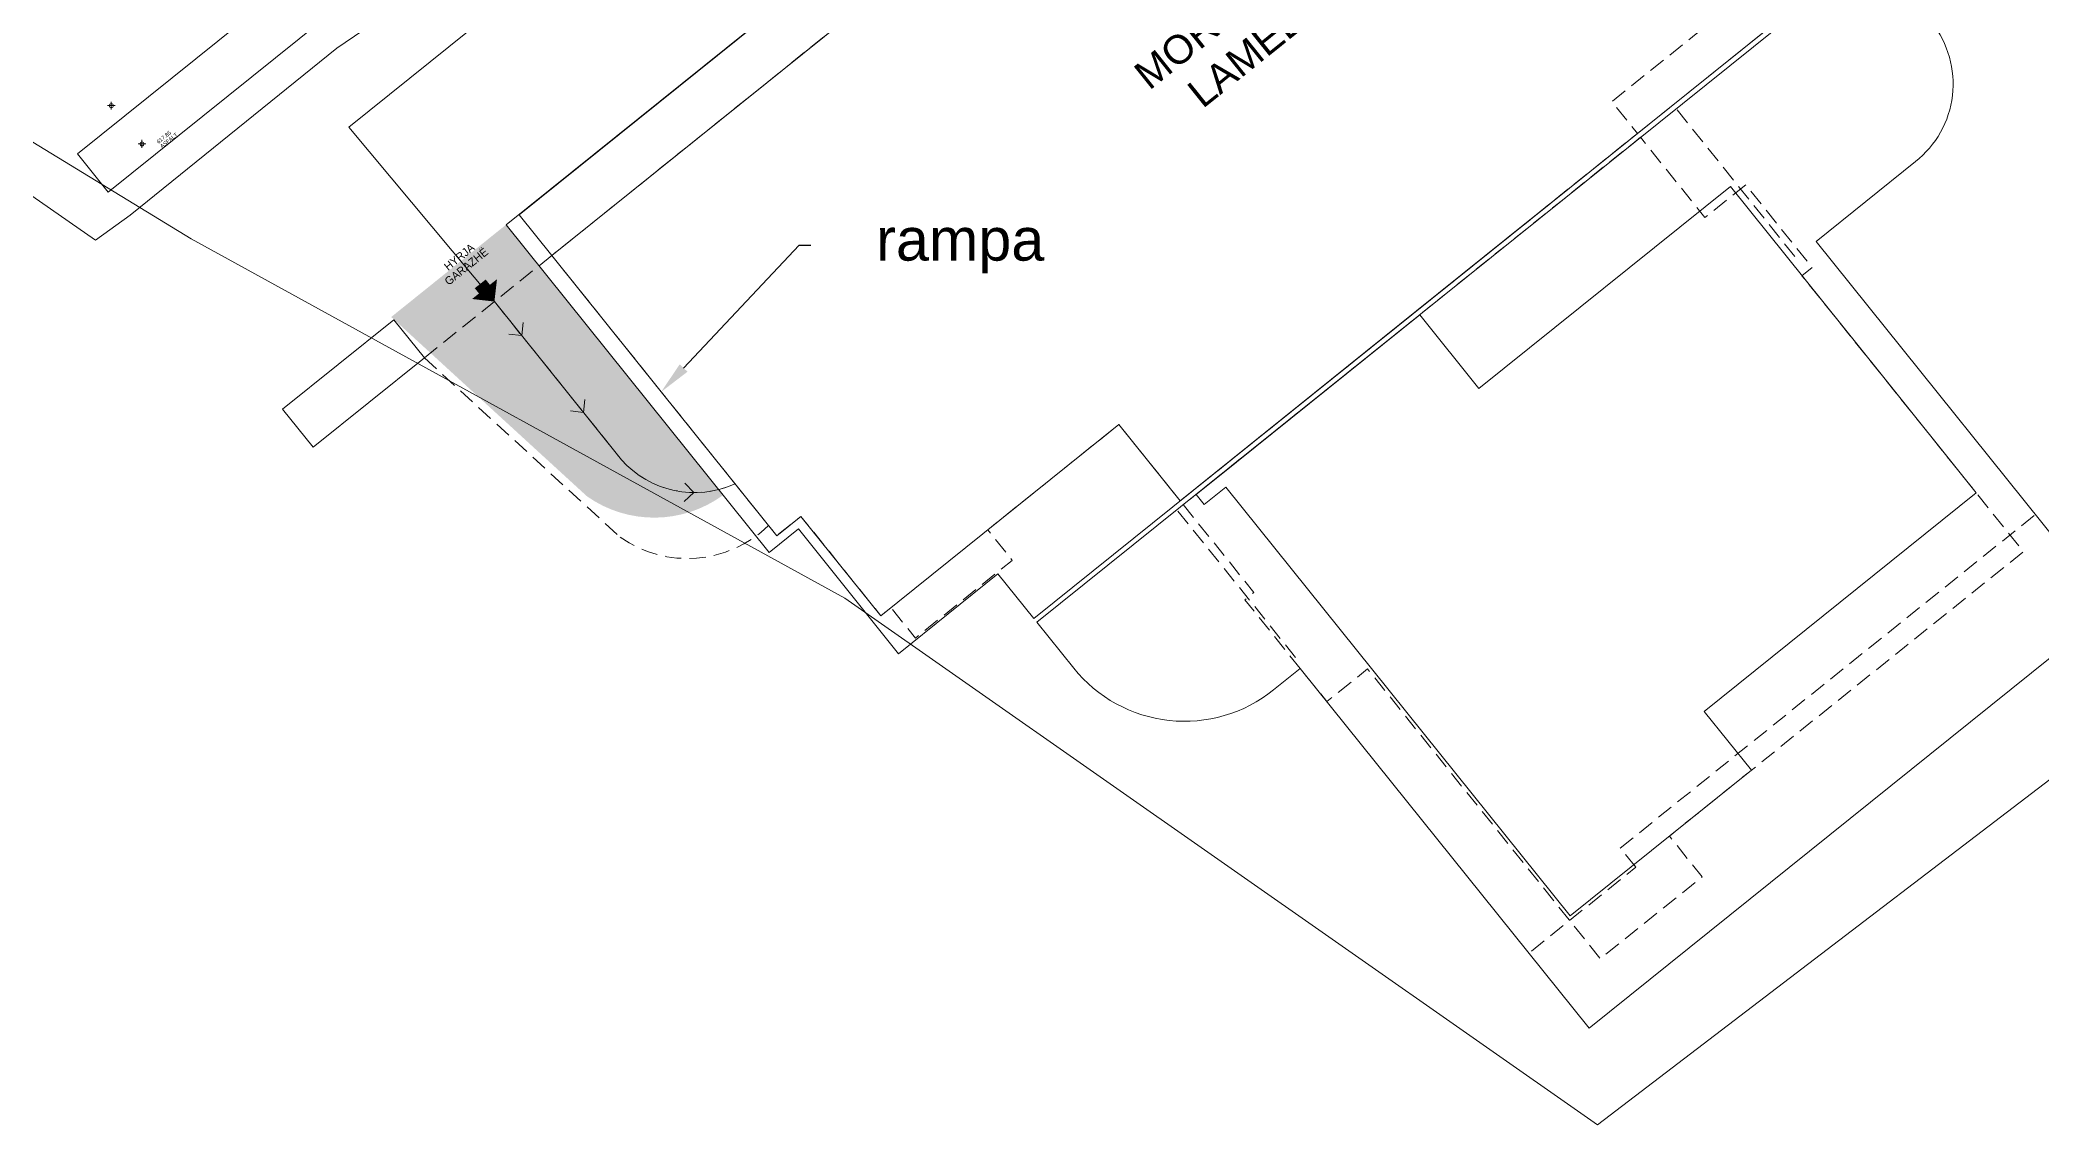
# Model space of a CAD drawing. Header units: metres. Extents: x 7511863 to 7512135, y 4692279 to 4692411.
# Drawn here: x 7511916.5 to 7511977.8, y 4692279.5 to 4692312.7 of the extents above; entities that cross this region are included whole.
import ezdxf
from ezdxf import colors
from ezdxf.entities.mleader import LeaderData, LeaderLine
from ezdxf.math import Vec2, Vec3

# ---------------------------------------------------------------- set-up
doc = ezdxf.new("R2010")
doc.units = ezdxf.units.M
doc.linetypes.add('DASHED', pattern=[0.75, 0.5, -0.25])
for name, color, linetype, lineweight, true_color in [('2D Drafting - General_Pen_No__102', 7, 'Continuous', 0, 0xcccccc), ('Drawing & Figure_Pen_No__161', 7, 'Continuous', 0, 0x6a6a6a), ('Drawing & Figure_Pen_No__214', 7, 'Continuous', 0, 0xe8e8e8), ('Drawing & Figure_Pen_No__3', 7, 'Continuous', 0, 0xff6600), ('Drawing & Figure_Pen_No__4', 7, 'Continuous', 0, 0x029e21), ('Drawing & Figure_Pen_No__82', 7, 'Continuous', 0, 0xaaaaaa)]:
    doc.layers.add(name, color=color, linetype=linetype, lineweight=lineweight, true_color=true_color)
for name, color, linetype, lineweight in [('2D Drafting - General_Pen_No__75', 6, 'Continuous', 0), ('betimi projekt vektor', 5, 'Continuous', 0), ('C-ROAD', 7, 'Continuous', 0), ('llg betimi themelet', 97, 'Continuous', 0), ('Parcela Fqinje', 251, 'Continuous', 0)]:
    doc.layers.add(name, color=color, linetype=linetype, lineweight=lineweight)
doc.styles.add('GENERATED_STYLE_1', font='arial.ttf')
doc.styles.add('GENERATED_STYLE_2', font='GOTHIC.TTF')
doc.styles.get("Standard").update_dxf_attribs({"font": 'arial.ttf'})

msp = doc.modelspace()

# ---------------------------------------------------------------- hatches: boundary and pattern name
at = {"layer": '2D Drafting - General_Pen_No__102', "transparency": 33554569}
h = msp.add_hatch(color=4, dxfattribs=at)
h.dxf.hatch_style = 1
h.paths.add_polyline_path([(7511930.769, 4692307.018), (7511927.261, 4692304.2), (7511933.257, 4692298.71, 0.320893), (7511937.414, 4692298.745)])
at = {"layer": 'Drawing & Figure_Pen_No__4', "linetype": 'Continuous', "lineweight": 20, "true_color": 0x029e21}
msp.add_hatch(color=104, dxfattribs=at).paths.add_polyline_path([(7511930.499, 4692305.357), (7511930.42, 4692304.673), (7511929.736, 4692304.751), (7511929.947, 4692304.919), (7511929.818, 4692305.081), (7511930.153, 4692305.347), (7511930.282, 4692305.185)])

# ---------------------------------------------------------------- linework, layer by layer
at = {"layer": '2D Drafting - General_Pen_No__102', "color": 254, "linetype": 'DASHED', "lineweight": 13, "true_color": 0xcccccc}
for points in [[(7511932.175, 4692306.082), (7511928.276, 4692302.951), (7511934.273, 4692297.46, 0.359988), (7511938.812, 4692297.817)], [(7511930.42, 4692304.673), (7511934.307, 4692299.834, 0.328425), (7511937.786, 4692299.094)]]:
    msp.add_lwpolyline(points, format="xyb", dxfattribs=at)
at = {"layer": '2D Drafting - General_Pen_No__102', "color": 254, "linetype": 'Continuous', "lineweight": 13, "true_color": 0xcccccc}
for points in [[(7511931.257, 4692303.631), (7511930.86, 4692303.674)], [(7511931.257, 4692303.631), (7511931.301, 4692304.028)], [(7511933.145, 4692301.28), (7511932.747, 4692301.324)], [(7511933.145, 4692301.28), (7511933.188, 4692301.678)], [(7511936.522, 4692298.827), (7511936.231, 4692298.553)], [(7511936.522, 4692298.827), (7511936.248, 4692299.119)]]:
    msp.add_lwpolyline(points, dxfattribs=at)
at = {"layer": '2D Drafting - General_Pen_No__75', "color": 6, "linetype": 'DASHED', "lineweight": 0}
for points in [[(7511970.226, 4692306.053), (7511966.594, 4692310.575)], [(7511954.945, 4692293.78), (7511951.313, 4692298.302)], [(7511962.162, 4692284.794), (7511965.358, 4692287.361), (7511964.885, 4692287.951), (7511977.593, 4692298.158)]]:
    msp.add_lwpolyline(points, dxfattribs=at)
at = {"layer": 'betimi projekt vektor', "elevation": 620.8, "flags": 128}
for points in [[(7511988.221, 4692360.01), (7511925.96, 4692310.005), (7511930.42, 4692304.673), (7511934.307, 4692299.834, 0.328425), (7511937.786, 4692299.094)], [(7511932.175, 4692306.082), (7511931.173, 4692307.329), (7511959.719, 4692330.256, 0.273283), (7511960.16, 4692332.243, -0.273276), (7511960.941, 4692334.315), (7511986.633, 4692354.951, -0.360616), (7511994.291, 4692354.832, 0.000148), (7512002.925, 4692347.45), (7512007.882, 4692343.687)], [(7511932.175, 4692306.082), (7511960.828, 4692329.099), (7511964.96, 4692332.413), (7511964.02, 4692333.583), (7511976.538, 4692343.636), (7511982.725, 4692348.605), (7511982.066, 4692349.039), (7511981.847, 4692349.183), (7511987.572, 4692353.781, -0.36061), (7511993.316, 4692353.692), (7512001.983, 4692346.281), (7512007.445, 4692342.22)], [(7511993.316, 4692353.692, 0.36061), (7511987.572, 4692353.781), (7511981.847, 4692349.183), (7511982.066, 4692349.039), (7511982.725, 4692348.605), (7511976.538, 4692343.636), (7511964.02, 4692333.583), (7511964.96, 4692332.413), (7511960.828, 4692329.099), (7511932.175, 4692306.082)], [(7511918.599, 4692308.02), (7511963.869, 4692344.363, 0.341999), (7511964.44, 4692346.745), (7511963.103, 4692348.469)]]:
    msp.add_lwpolyline(points, format="xyb", dxfattribs=at)
for points in [[(7511918.599, 4692308.02), (7511917.66, 4692309.189), (7511964.44, 4692346.745)], [(7511928.276, 4692302.951), (7511927.339, 4692304.116), (7511923.928, 4692301.382)], [(7511928.276, 4692302.951), (7511927.339, 4692304.116)], [(7511923.928, 4692301.382), (7511924.868, 4692300.213), (7511928.276, 4692302.951)]]:
    msp.add_lwpolyline(points, dxfattribs=at)
at = {"layer": 'C-ROAD', "color": 3}
msp.add_polyline3d([(7511982.607, 4692293.54, 614.769), (7511964.187, 4692279.477, 615.022), (7511941.146, 4692295.599, 615.307), (7511921.136, 4692306.591, 615.528), (7511896.191, 4692321.822, 615.906), (7511868.045, 4692339.324, 616.366), (7511881.629, 4692359.589, 616.528)], dxfattribs=at)
at = {"layer": 'Drawing & Figure_Pen_No__214', "color": 0, "linetype": 'Continuous', "lineweight": 0}
for p, q in [((7511918.572, 4692310.667), (7511918.812, 4692310.667)), ((7511918.692, 4692310.547), (7511918.692, 4692310.787)), ((7511919.511, 4692309.497), (7511919.751, 4692309.497)), ((7511919.631, 4692309.377), (7511919.631, 4692309.617))]:
    msp.add_line(p, q, dxfattribs=at)
for centre in [(7511918.692, 4692310.667), (7511919.631, 4692309.497)]:
    msp.add_circle(centre, 0.06, dxfattribs=at)
at = {"layer": 'Drawing & Figure_Pen_No__82', "color": 253, "linetype": 'DASHED', "lineweight": 20, "true_color": 0xaaaaaa, "flags": 128}
for points in [[(7511952.95, 4692299.809), (7511951.414, 4692298.575), (7511949.535, 4692300.914), (7511945.52, 4692297.689), (7511946.272, 4692296.754), (7511943.309, 4692294.374), (7511942.557, 4692295.31), (7511942.245, 4692295.059), (7511939.803, 4692298.1), (7511939.063, 4692297.505), (7511932.175, 4692306.082), (7511964.843, 4692332.319), (7511975.269, 4692319.338), (7511964.626, 4692310.79), (7511965.409, 4692309.815)], [(7511965.308, 4692309.542), (7511965.503, 4692309.699), (7511967.475, 4692307.243), (7511968.723, 4692308.244), (7511970.758, 4692305.711), (7511970.446, 4692305.46), (7511977.225, 4692297.02), (7511966.387, 4692288.316), (7511967.389, 4692287.069), (7511964.271, 4692284.564), (7511957.148, 4692293.433), (7511955.9, 4692292.431), (7511953.395, 4692295.549), (7511953.668, 4692295.769), (7511951.508, 4692298.458)]]:
    msp.add_lwpolyline(points, close=True, dxfattribs=at)
at = {"layer": 'Drawing & Figure_Pen_No__82', "color": 253, "linetype": 'Continuous', "lineweight": 20, "true_color": 0xaaaaaa, "elevation": 618.113, "flags": 128}
msp.add_lwpolyline([(7511935.525, 4692301.91), (7511939.063, 4692297.505), (7511939.803, 4692298.1), (7511942.245, 4692295.059), (7511949.535, 4692300.914), (7511951.414, 4692298.575), (7511958.649, 4692304.386), (7511961.394, 4692306.591), (7511963.947, 4692308.641), (7511965.312, 4692309.737), (7511976.051, 4692318.363), (7511964.843, 4692332.319), (7511932.175, 4692306.082)], close=True, dxfattribs=at)
at = {"layer": 'Drawing & Figure_Pen_No__82', "color": 253, "linetype": 'Continuous', "lineweight": 20, "true_color": 0xaaaaaa, "flags": 128}
msp.add_lwpolyline([(7511951.898, 4692298.771), (7511952.148, 4692298.46), (7511952.811, 4692298.992), (7511963.347, 4692285.874), (7511968.898, 4692290.332), (7511967.454, 4692292.131), (7511975.781, 4692298.818), (7511972.826, 4692302.497), (7511968.254, 4692308.189), (7511960.559, 4692302.008), (7511958.743, 4692304.269), (7511952.56, 4692299.304)], close=True, dxfattribs=at)
at = {"layer": 'llg betimi themelet', "linetype": 'Continuous', "lineweight": 0, "elevation": 618.113, "flags": 128}
msp.add_lwpolyline([(7511930.783, 4692307.016), (7511938.829, 4692296.997), (7511939.726, 4692297.717), (7511942.794, 4692293.897), (7511945.835, 4692296.339), (7511946.931, 4692294.975), (7511972.465, 4692315.483), (7511976.09, 4692318.394), (7511963.88, 4692333.598)], close=True, dxfattribs=at)
msp.add_lwpolyline([(7511948.152, 4692293.454, 0.414214), (7511954.267, 4692292.787), (7511955.086, 4692293.444), (7511963.927, 4692282.436), (7511979.91, 4692295.273), (7511970.881, 4692306.515), (7511973.922, 4692308.957, 0.414214), (7511974.422, 4692313.206), (7511972.637, 4692315.428), (7511947.025, 4692294.858)], format="xyb", close=True, dxfattribs=at)
at = {"layer": 'Parcela Fqinje', "flags": 128}
msp.add_lwpolyline([(7511925.491, 4692332.643), (7511937.962, 4692322.418), (7511939.02, 4692321.55), (7511925.6, 4692312.428), (7511919.271, 4692307.313), (7511918.211, 4692306.549), (7511906.479, 4692314.723), (7511895.714, 4692321.363), (7511895.375, 4692320.907), (7511890.79, 4692324.02), (7511881.313, 4692330.399), (7511875.603, 4692333.703), (7511862.81, 4692340.782), (7511864.33, 4692349.682), (7511865.363, 4692354.287), (7511865.611, 4692355.392), (7511866.082, 4692368.871)], dxfattribs=at)

# ---------------------------------------------------------------- texts
at = {"layer": 'Drawing & Figure_Pen_No__161', "color": 251, "linetype": 'Continuous', "lineweight": 13, "true_color": 0x6a6a6a, "insert": (7511954.829, 4692312.733), "char_height": 0.875, "attachment_point": 8, "rotation": 38.76524, "style": 'GENERATED_STYLE_1'}
msp.add_mtext('\\A1;MOREA SH.P.K\\PLAMELA "G"\\P', dxfattribs=at)
at = {"layer": 'Drawing & Figure_Pen_No__214', "color": 0, "linetype": 'Continuous', "lineweight": 0, "char_height": 0.12, "attachment_point": 7, "rotation": 38.7754, "style": 'GENERATED_STYLE_1'}
for s, insert in [('\\A1;617.85', (7511920.139, 4692309.492)), ('\\A1;ASFALT', (7511920.246, 4692309.358))]:
    msp.add_mtext(s, dxfattribs=dict(at, insert=insert))
at = {"layer": 'Drawing & Figure_Pen_No__3', "color": 30, "linetype": 'Continuous', "lineweight": 18, "true_color": 0xff6600, "char_height": 0.245, "attachment_point": 7, "rotation": 38.7754, "style": 'GENERATED_STYLE_2'}
for s, insert in [('\\A1;HYRJA', (7511929.005, 4692305.602)), ('\\A1;GARAZHË', (7511929.022, 4692305.15))]:
    msp.add_mtext(s, dxfattribs=dict(at, insert=insert))

# ---------------------------------------------------------------- leaders
at = {"layer": '2D Drafting - General_Pen_No__102', "color": 4, "transparency": 33554569}
ml = msp.add_multileader_mtext('Standard', dxfattribs=at)
ml.set_content('rampa', color=4)
ml.set_leader_properties()
ml.build(insert=Vec2(0, 0))
ml.multileader.update_dxf_attribs({"text_right_attachment_type": 6, "dogleg_length": 0.36, "arrow_head_size": 1})
ctx = ml.context
ctx.base_point, ctx.char_height, ctx.arrow_head_size, ctx.plane_origin = Vec3(7511940.105, 4692306.394), 1.3, 1, Vec3(7511935.525, 4692301.91)
ctx.right_attachment = 6
notes = []
notes.append((ctx, [(0, (1, 1, 0), (7511939.745, 4692306.394), (1, 0), 0.36, [(0, [(7511935.525, 4692301.91)], 0, [])])]))
ctx.mtext.insert, ctx.mtext.flow_direction = Vec3(7511942.105, 4692307.225), 5
for ctx, leaders in notes:
    for number, flags, end, landing, length, lines in leaders:
        leader = LeaderData()
        leader.index, (leader.has_last_leader_line, leader.has_dogleg_vector, leader.attachment_direction) = number, flags
        leader.last_leader_point, leader.dogleg_vector, leader.dogleg_length = Vec3(end), Vec3(landing), length
        for number, points, colour, breaks in lines:
            line = LeaderLine()
            line.index, line.vertices, line.color, line.breaks = number, Vec3.list(points), colors.encode_raw_color(colour), breaks
            leader.lines.append(line)
        ctx.leaders.append(leader)

doc.saveas('drawing.dxf')
